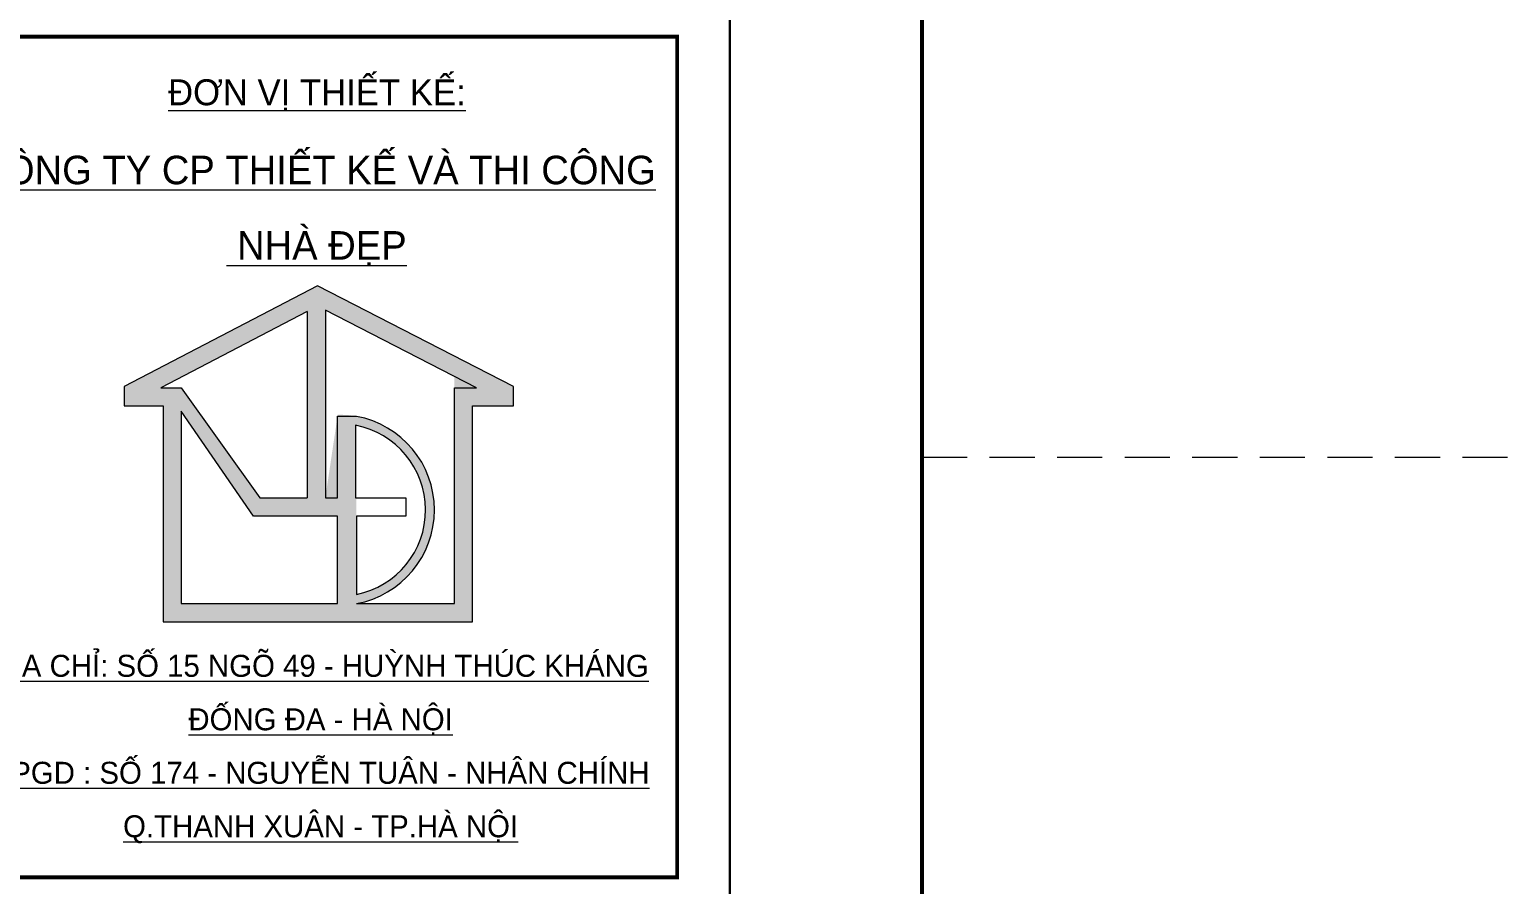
# Model space of a CAD drawing. Header units: inches. Extents: x 274208 to 641690, y -81912 to 129129.
# Drawn here: x 441977 to 446057, y -8843 to -6470 of the extents above; entities that cross this region are included whole.
import ezdxf
from ezdxf.enums import TextEntityAlignment as Align

# ---------------------------------------------------------------- set-up
doc = ezdxf.new("R2010")
doc.units = ezdxf.units.IN
doc.header["$MEASUREMENT"] = 0
doc.linetypes.add('$1$HIDDEN', pattern=[0.375, 0.25, -0.125])
for name, color, linetype, lineweight in [('05.Text', 253, 'Continuous', 18), ('11.Khung bo', 32, 'Continuous', 50), ('12.Khung', 36, 'Continuous', 25)]:
    doc.layers.add(name, color=color, linetype=linetype, lineweight=lineweight)
doc.layers.add('Tpl_Bound', color=1, linetype='Continuous', plot=False)
doc.styles.add('VnAvantH', font='')
doc.styles.get('VnAvantH').set_extended_font_data('.VnAvantH')

# ---------------------------------------------------------------- blocks, each defined once
blk = doc.blocks.new('100')
at = {"layer": '05.Text'}
h = blk.add_hatch(color=3, dxfattribs=at)
h.paths.add_polyline_path([(1897375, -927367), (1897375, -927501), (1897646, -927501), (1897646, -928998), (1898856, -928998), (1899794, -928998), (1899794, -927501), (1900078, -927501), (1900078, -927366), (1898717, -926668)])
h.paths.add_polyline_path([(1898772, -928138), (1898858, -927562, -0.921492), (1898987, -928872), (1899668, -928872), (1899668, -927297), (1898772, -926837)], flags=16)
h.paths.add_polyline_path([(1898646, -926846), (1898646, -928138), (1898318, -928138), (1897771, -927375), (1897631, -927375)], flags=16)
h.paths.add_polyline_path([(1898982, -927636, -0.822042), (1898987, -928808), (1898987, -928139), (1898982, -928139)], flags=16)
h.paths.add_polyline_path([(1897771, -927537), (1898273, -928265), (1898856, -928265), (1898856, -928872), (1897771, -928872)], flags=16)
for p, q in [((1898717, -926668), (1897375, -927367)), ((1900078, -927366), (1898717, -926668)), ((1898646, -926846), (1897631, -927375)), ((1898646, -926846), (1898646, -928138)), ((1899821, -927376), (1898772, -926837)), ((1898772, -926837), (1898772, -928138)), ((1897375, -927367), (1897375, -927501)), ((1897631, -927375), (1897771, -927375)), ((1897771, -927375), (1897771, -927375)), ((1897771, -927375), (1898318, -928138)), ((1899668, -928872), (1899668, -927376)), ((1899668, -927376), (1899821, -927376)), ((1900078, -927501), (1900078, -927366)), ((1897375, -927501), (1897646, -927501)), ((1897646, -927501), (1897646, -928998)), ((1899794, -928998), (1899794, -927501)), ((1899794, -927501), (1900078, -927501)), ((1897771, -927537), (1897771, -928872)), ((1898273, -928265), (1897771, -927537)), ((1898856, -928138), (1898856, -927573)), ((1898856, -928138), (1898856, -927573)), ((1898856, -927573), (1898987, -927573)), ((1898982, -927636), (1898982, -928139)), ((1898318, -928138), (1898646, -928138)), ((1898772, -928138), (1898856, -928138)), ((1898982, -928139), (1899330, -928139)), ((1899330, -928139), (1899330, -928265)), ((1898856, -928265), (1898273, -928265)), ((1898856, -928872), (1898856, -928265)), ((1899330, -928265), (1898987, -928265)), ((1898987, -928265), (1898987, -928808)), ((1897771, -928872), (1898856, -928872)), ((1898987, -928872), (1899668, -928872)), ((1897646, -928998), (1898856, -928998)), ((1898856, -928998), (1899794, -928998))]:
    blk.add_line(p, q, dxfattribs=at)
for radius, start, end in [(660, 280.3316, 79.6684), (598, 281.4298, 79.1164)]:
    blk.add_arc((1898869, -928223), radius, start, end, dxfattribs=at)
at = {"layer": '11.Khung bo', "const_width": 26.7}
for points in [[(1860913, -945240), (1860913, -916940), (1896063, -916940), (1896063, -945240)], [(1896213, -930771), (1901213, -930771), (1901213, -924940), (1896213, -924940)]]:
    blk.add_lwpolyline(points, close=True, dxfattribs=at)
at = {"layer": '12.Khung', "color": 1}
blk.add_lwpolyline([(1901579, -945940), (1901579, -916240), (1859580, -916240), (1859580, -945940)], close=True, dxfattribs=at)
at = {"layer": '05.Text', "style": 'VnAvantH'}
for s, height, p in [('%%U®¬n vÞ thiÕt kÕ:', 180, (1898713, -925416)), ('%%Uc«ng ty cp thiÕt kÕ vµ thi c«ng', 198, (1898711, -925964)), ('%%U nhµ ®Ñp', 198, (1898711, -926487)), ('%%U®Þa chØ: sè 15 ngâ 49 - huúnh thóc kh¸ng', 152.46, (1898739, -929380)), ('%%U®èng ®a - hµ néi', 152.46, (1898739, -929751)), ('%%Uvpgd : sè 174 - nguyÔn tu©n - nh©n chÝnh', 152.46, (1898739, -930122)), ('%%Uq.thanh xu©n - tp.hµ néi', 152.46, (1898739, -930493))]:
    blk.add_text(s, height=height, dxfattribs=at).set_placement(p, align=Align.CENTER)

msp = doc.modelspace()

# ---------------------------------------------------------------- linework, layer by layer
at = {"layer": '05.Text', "color": 6, "linetype": '$1$HIDDEN', "ltscale": 500}
msp.add_line((444454.5, -7656.7), (458514.4, -7656.7), dxfattribs=at)
at = {"layer": 'Tpl_Bound', "color": 1}
for points in [[(427121.3, -14890.2), (427121.3, -3010.3), (443921.2, -3010.3), (443921.2, -14890.2)], [(443921.2, -14890.2), (443921.2, -3010.3), (460721, -3010.3), (460721, -14890.2)]]:
    msp.add_lwpolyline(points, close=True, dxfattribs=at)

# ---------------------------------------------------------------- block references
at = {"layer": '05.Text', "xscale": 0.4, "yscale": 0.4, "zscale": 0.4}
for p in [(-316710.5, 363485.7), (-299910.7, 363485.7)]:
    msp.add_blockref('100', p, dxfattribs=at)

doc.saveas('drawing.dxf')
